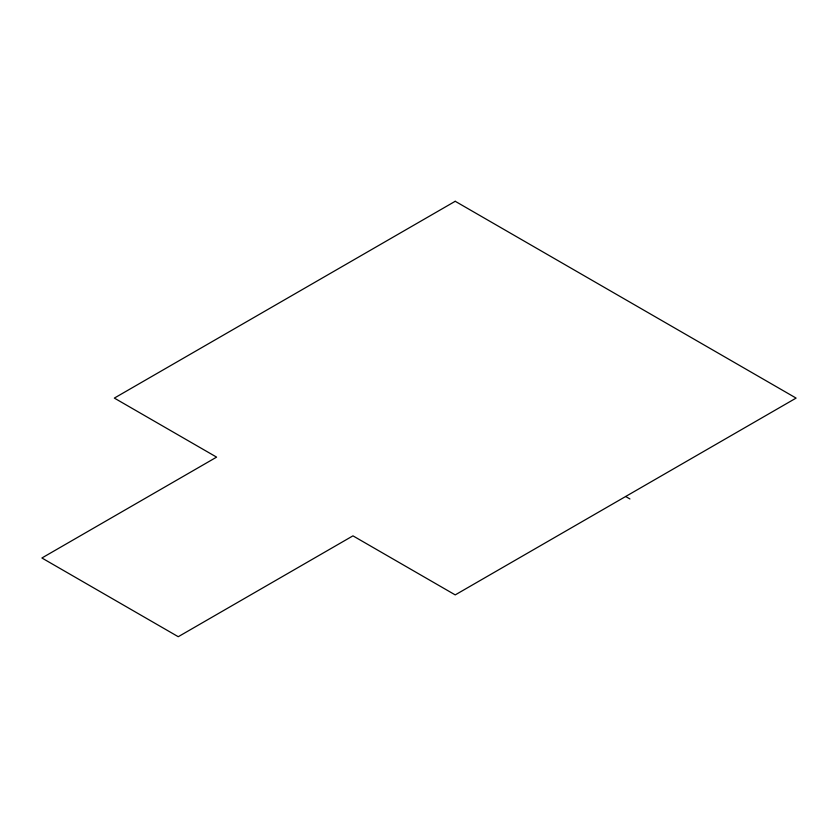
<?xml version="1.0" encoding="UTF-8"?>
<svg xmlns="http://www.w3.org/2000/svg" width="838" height="838" viewBox="0 0 838 838"><rect width="100%" height="100%" fill="white"/><g stroke="black" fill="none" stroke-linecap="round" stroke-linejoin="round"><path stroke-width="1.26" d="M625.661 496.494L629.925 498.956M455.223 201.288L114.335 398.092L216.602 457.129L41.9 557.993L178.253 636.712L352.955 535.849L455.223 594.896L796.1 398.092L455.223 201.288"/></g></svg>
